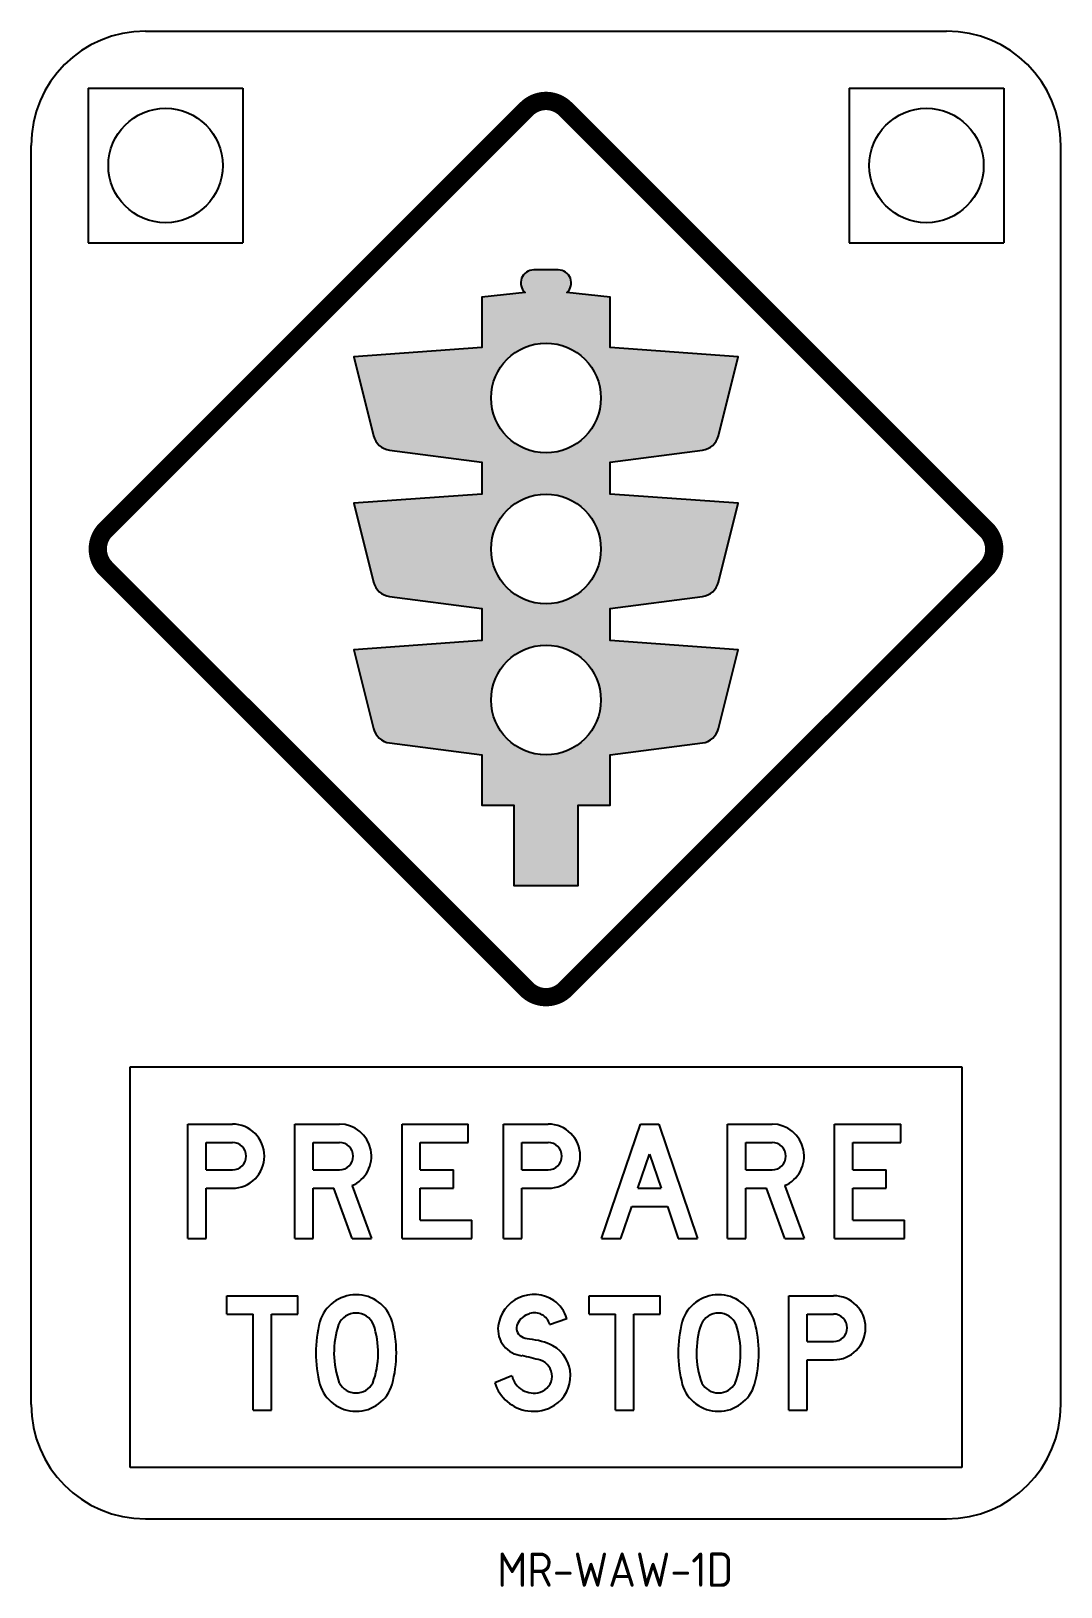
# Model space of a CAD drawing. Extents: x 210 to 300, y 106 to 242.
import ezdxf

# ---------------------------------------------------------------- set-up
doc = ezdxf.new("R2010")
doc.units = 0
doc.header["$LTSCALE"] = 6
doc.header["$MEASUREMENT"] = 0
for name, color, linetype in [('L25', 1, 'CONTINUOUS'), ('L35', 3, 'CONTINUOUS'), ('T25', 1, 'CONTINUOUS')]:
    doc.layers.add(name, color=color, linetype=linetype)
doc.styles.add('ISO', font='iso')

msp = doc.modelspace()

# ---------------------------------------------------------------- hatches: boundary and pattern name
at = {"layer": 'L25'}
h = msp.add_hatch(color=256, dxfattribs=at)
edge = h.paths.add_edge_path()
edge.add_arc((268.5, 207.01), 1.67, 277.4314, 345.9638)
edge.add_line((270.12, 206.61), (271.84, 213.51))
edge.add_line((271.84, 213.51), (260.64, 214.31))
edge.add_line((260.64, 214.31), (260.64, 218.71))
edge.add_line((260.64, 218.71), (256.86, 219.13))
edge.add_arc((256.11, 219.97), 1.13, 311.6633, 450)
edge.add_line((256.11, 221.11), (255.04, 221.11))
edge.add_line((255.04, 221.11), (253.97, 221.11))
edge.add_arc((253.97, 219.97), 1.13, 90, 228.3367)
edge.add_line((253.22, 219.13), (249.44, 218.71))
edge.add_line((249.44, 218.71), (249.44, 214.31))
edge.add_line((249.44, 214.31), (238.24, 213.51))
edge.add_line((238.24, 213.51), (239.96, 206.61))
edge.add_arc((241.58, 207.01), 1.67, 194.0362, 262.5686)
edge.add_line((241.37, 205.36), (249.44, 204.31))
edge.add_line((249.44, 204.31), (249.44, 201.51))
edge.add_line((249.44, 201.51), (238.24, 200.71))
edge.add_line((238.24, 200.71), (239.96, 193.81))
edge.add_arc((241.58, 194.21), 1.67, 194.0362, 262.5686)
edge.add_line((241.37, 192.56), (249.44, 191.51))
edge.add_line((249.44, 191.51), (249.44, 188.71))
edge.add_line((249.44, 188.71), (238.24, 187.91))
edge.add_line((238.24, 187.91), (239.96, 181.01))
edge.add_arc((241.58, 181.41), 1.67, 194.0362, 262.5686)
edge.add_line((241.37, 179.76), (249.44, 178.71))
edge.add_line((249.44, 178.71), (249.44, 174.31))
edge.add_line((249.44, 174.31), (252.24, 174.31))
edge.add_line((252.24, 174.31), (252.24, 167.31))
edge.add_line((252.24, 167.31), (255.04, 167.31))
edge.add_line((255.04, 167.31), (257.84, 167.31))
edge.add_line((257.84, 167.31), (257.84, 174.31))
edge.add_line((257.84, 174.31), (260.64, 174.31))
edge.add_line((260.64, 174.31), (260.64, 178.71))
edge.add_line((260.64, 178.71), (268.71, 179.76))
edge.add_arc((268.5, 181.41), 1.67, 277.4314, 345.9638)
edge.add_line((270.12, 181.01), (271.84, 187.91))
edge.add_line((271.84, 187.91), (260.64, 188.71))
edge.add_line((260.64, 188.71), (260.64, 191.51))
edge.add_line((260.64, 191.51), (268.71, 192.56))
edge.add_arc((268.5, 194.21), 1.67, 277.4314, 345.9638)
edge.add_line((270.12, 193.81), (271.84, 200.71))
edge.add_line((271.84, 200.71), (260.64, 201.51))
edge.add_line((260.64, 201.51), (260.64, 204.31))
edge.add_line((260.64, 204.31), (268.71, 205.36))
edge = h.paths.add_edge_path(flags=16)
edge.add_arc((255.04, 209.91), 4.8, 0, 360)
edge = h.paths.add_edge_path(flags=16)
edge.add_arc((255.04, 196.71), 4.8, 0, 360)
edge = h.paths.add_edge_path(flags=16)
edge.add_arc((255.04, 183.51), 4.8, 0, 360)

# ---------------------------------------------------------------- linework, layer by layer
for centre in [(255.04, 209.91), (255.04, 196.71), (255.04, 183.51)]:
    msp.add_circle(centre, 4.8, dxfattribs=at)
at = {"layer": 'L35'}
for p, q in [((220.04, 241.98), (290.04, 241.98)), ((215.04, 236.98), (215.04, 223.48)), ((215.04, 236.98), (228.54, 236.98)), ((228.54, 236.98), (228.54, 223.48)), ((281.54, 236.98), (295.04, 236.98)), ((281.54, 236.98), (281.54, 223.48)), ((295.04, 236.98), (295.04, 223.48)), ((210.04, 121.94), (210.04, 231.98)), ((300.04, 121.94), (300.04, 231.98)), ((215.04, 223.48), (228.54, 223.48)), ((281.54, 223.48), (295.04, 223.48)), ((218.71, 151.44), (291.37, 151.44)), ((218.71, 116.44), (218.71, 151.44)), ((291.37, 151.44), (291.37, 116.44)), ((223.73, 136.44), (223.73, 146.44)), ((223.73, 146.44), (227.63, 146.44)), ((233.09, 146.44), (236.99, 146.44)), ((233.09, 136.44), (233.09, 146.44)), ((242.46, 136.44), (242.46, 146.44)), ((242.46, 146.44), (248.25, 146.44)), ((248.25, 144.84), (248.25, 146.44)), ((251.33, 146.44), (255.23, 146.44)), ((251.33, 136.44), (251.33, 146.44)), ((259.89, 136.44), (263.29, 146.44)), ((263.29, 146.44), (264.89, 146.44)), ((264.89, 146.44), (268.29, 136.44)), ((270.9, 136.44), (270.9, 146.44)), ((270.9, 146.44), (274.8, 146.44)), ((280.26, 146.44), (286.06, 146.44)), ((280.26, 136.44), (280.26, 146.44)), ((286.06, 144.84), (286.06, 146.44)), ((225.33, 142.44), (225.33, 144.84)), ((225.33, 144.84), (227.63, 144.84)), ((234.69, 142.44), (234.69, 144.84)), ((234.69, 144.84), (236.99, 144.84)), ((244.05, 142.44), (244.05, 144.84)), ((244.05, 144.84), (248.25, 144.84)), ((252.93, 144.84), (255.23, 144.84)), ((252.93, 142.44), (252.93, 144.84)), ((272.5, 144.84), (274.8, 144.84)), ((272.5, 142.44), (272.5, 144.84)), ((281.85, 144.84), (286.06, 144.84)), ((281.85, 142.44), (281.85, 144.84)), ((263.08, 140.84), (264.09, 143.82)), ((264.08, 143.79), (264.1, 143.8)), ((264.09, 143.82), (265.11, 140.84)), ((225.33, 142.44), (227.63, 142.44)), ((234.69, 142.44), (236.99, 142.44)), ((244.05, 142.44), (246.95, 142.44)), ((246.95, 140.84), (246.95, 142.44)), ((252.93, 142.44), (255.23, 142.44)), ((272.5, 142.44), (274.8, 142.44)), ((281.85, 142.44), (284.76, 142.44)), ((284.76, 140.84), (284.76, 142.44)), ((225.33, 140.84), (227.63, 140.84)), ((225.33, 136.44), (225.33, 140.84)), ((234.69, 136.44), (234.69, 140.84)), ((234.69, 140.84), (236.49, 140.84)), ((238.09, 136.44), (236.49, 140.84)), ((238.09, 141.06), (239.79, 136.44)), ((244.05, 138.04), (244.05, 140.84)), ((244.05, 140.84), (246.95, 140.84)), ((252.93, 136.44), (252.93, 140.84)), ((252.93, 140.84), (255.23, 140.84)), ((263.08, 140.84), (265.11, 140.84)), ((272.5, 140.84), (274.3, 140.84)), ((272.5, 136.44), (272.5, 140.84)), ((275.9, 136.44), (274.3, 140.84)), ((275.9, 141.06), (277.6, 136.44)), ((281.85, 140.84), (284.76, 140.84)), ((281.85, 138.04), (281.85, 140.84)), ((261.58, 136.44), (262.53, 139.24)), ((262.53, 139.24), (265.65, 139.24)), ((265.65, 139.24), (266.6, 136.44)), ((244.05, 138.04), (248.56, 138.04)), ((248.56, 136.44), (248.56, 138.04)), ((281.85, 138.04), (286.36, 138.04)), ((286.36, 136.44), (286.36, 138.04)), ((223.73, 136.44), (225.33, 136.44)), ((233.09, 136.44), (234.69, 136.44)), ((238.09, 136.44), (239.79, 136.44)), ((242.46, 136.44), (248.56, 136.44)), ((251.33, 136.44), (252.93, 136.44)), ((259.89, 136.44), (261.58, 136.44)), ((266.6, 136.44), (268.29, 136.44)), ((270.9, 136.44), (272.5, 136.44)), ((275.9, 136.44), (277.6, 136.44)), ((280.26, 136.44), (286.36, 136.44)), ((227.14, 129.84), (227.14, 131.44)), ((227.14, 131.44), (233.34, 131.44)), ((233.34, 129.84), (233.34, 131.44)), ((258.81, 131.44), (265.01, 131.44)), ((258.81, 129.84), (258.81, 131.44)), ((265.01, 129.84), (265.01, 131.44)), ((276.27, 131.44), (280.17, 131.44)), ((276.27, 121.44), (276.27, 131.44)), ((227.14, 129.84), (229.44, 129.84)), ((229.44, 121.44), (229.44, 129.84)), ((231.04, 129.84), (233.34, 129.84)), ((231.04, 121.44), (231.04, 129.84)), ((255.36, 128.94), (256.86, 129.44)), ((258.81, 129.84), (261.11, 129.84)), ((261.11, 121.44), (261.11, 129.84)), ((262.71, 121.44), (262.71, 129.84)), ((262.71, 129.84), (265.01, 129.84)), ((277.87, 129.84), (280.17, 129.84)), ((277.87, 127.44), (277.87, 129.84)), ((277.87, 127.44), (280.17, 127.44)), ((277.87, 121.44), (277.87, 125.84)), ((277.87, 125.84), (280.17, 125.84)), ((252.06, 124.44), (250.56, 123.84)), ((229.44, 121.44), (231.04, 121.44)), ((261.11, 121.44), (262.71, 121.44)), ((276.27, 121.44), (277.87, 121.44)), ((291.37, 116.44), (218.71, 116.44)), ((220.04, 111.94), (290.04, 111.94))]:
    msp.add_line(p, q, dxfattribs=at)
at = {"layer": 'L35', "const_width": 1.6}
msp.add_lwpolyline([(293.51, 195.01, 0.414214), (293.51, 198.41), (256.74, 235.17, 0.414214), (253.34, 235.17), (216.57, 198.41, 0.414214), (216.57, 195.01), (253.34, 158.24, 0.414214), (256.74, 158.24)], format="xyb", close=True, dxfattribs=at)
at = {"layer": 'L35'}
msp.add_lwpolyline([(268.71, 205.36, 0.308272), (270.12, 206.61), (271.84, 213.51), (260.64, 214.31), (260.64, 218.71), (256.86, 219.13, 0.689446), (256.11, 221.11), (255.04, 221.11), (253.97, 221.11, 0.689446), (253.22, 219.13), (249.44, 218.71), (249.44, 214.31), (238.24, 213.51), (239.96, 206.61, 0.308272), (241.37, 205.36), (249.44, 204.31), (249.44, 201.51), (238.24, 200.71), (239.96, 193.81, 0.308272), (241.37, 192.56), (249.44, 191.51), (249.44, 188.71), (238.24, 187.91), (239.96, 181.01, 0.308272), (241.37, 179.76), (249.44, 178.71), (249.44, 174.31), (252.24, 174.31), (252.24, 167.31), (255.04, 167.31), (257.84, 167.31), (257.84, 174.31), (260.64, 174.31), (260.64, 178.71), (268.71, 179.76, 0.308272), (270.12, 181.01), (271.84, 187.91), (260.64, 188.71), (260.64, 191.51), (268.71, 192.56, 0.308272), (270.12, 193.81), (271.84, 200.71), (260.64, 201.51), (260.64, 204.31)], format="xyb", close=True, dxfattribs=at)
for centre, radius in [((221.79, 230.23), 5), ((288.29, 230.23), 5), ((255.04, 209.91), 4.8), ((255.04, 209.91), 4.8), ((255.04, 196.71), 4.8), ((255.04, 196.71), 4.8), ((255.04, 183.51), 4.8), ((255.04, 183.51), 4.8)]:
    msp.add_circle(centre, radius, dxfattribs=at)
for centre, radius, start, end in [((220.04, 231.98), 10, 90, 180), ((290.04, 231.98), 10, 0, 90), ((227.63, 143.64), 2.8, 270, 90), ((236.99, 143.64), 2.8, 292.9613, 90), ((255.23, 143.64), 2.8, 270, 90), ((274.8, 143.64), 2.8, 292.9613, 90), ((227.63, 143.64), 1.2, 270, 90), ((236.99, 143.64), 1.2, 270, 90), ((255.23, 143.64), 1.2, 270, 90), ((274.8, 143.64), 1.2, 270, 90), ((238.44, 128.23), 3.3, 16.9285, 163.2045), ((253.98, 128.41), 3.14, 56.4836, 172.904), ((253.88, 128.5), 3.13, 17.3846, 54.0855), ((270.11, 128.23), 3.3, 16.9285, 163.2045), ((280.17, 128.64), 2.8, 270, 90), ((238.44, 128.27), 1.66, 23.0995, 156.6184), ((231.46, 126.44), 10.5, 344.8006, 15.1749), ((254.09, 128.21), 1.73, 106.1289, 153.2979), ((254.03, 128.56), 1.39, 15.9079, 107.6885), ((270.12, 128.27), 1.66, 23.0995, 156.6184), ((263.14, 126.44), 10.5, 344.8006, 15.1749), ((280.17, 128.64), 1.2, 270, 90), ((245.51, 126.44), 10.59, 164.9986, 195.0713), ((244.29, 126.46), 7.78, 161.4667, 199.9118), ((232.6, 126.46), 7.77, 339.9586, 18.471), ((253.16, 128.51), 2.32, 172.695, 264.512), ((253.31, 128.62), 0.854, 154.2696, 240.5697), ((253.77, 129.4), 1.75, 239.9199, 263.97), ((277.18, 126.44), 10.59, 164.9986, 195.0713), ((275.97, 126.46), 7.78, 161.4667, 199.9118), ((264.28, 126.46), 7.77, 339.9586, 18.471), ((252.95, 121.37), 6.31, 64.6944, 84.2012), ((254.13, 124.43), 3.05, 303.0493, 60.097), ((166.29, -231.57), 368.12, 76.1263, 76.3862), ((254.1, 124.41), 1.47, 286.5144, 72.0083), ((238.44, 124.6), 1.66, 208.4021, 331.2575), ((253.94, 124.87), 3.53, 197.0311, 261.9783), ((253.97, 124.88), 1.95, 192.9912, 286.4599), ((270.12, 124.6), 1.66, 208.4021, 331.2575), ((238.44, 124.64), 3.3, 196.7131, 343.2869), ((270.11, 124.64), 3.3, 196.7131, 343.2869), ((220.04, 121.94), 10, 180, 270), ((253.96, 124.71), 3.37, 261.1577, 302.8847), ((290.04, 121.94), 10, 270, 0)]:
    msp.add_arc(centre, radius, start, end, dxfattribs=at)

# ---------------------------------------------------------------- texts
at = {"layer": 'T25', "color": 3, "style": 'ISO'}
msp.add_text('MR-WAW-1D', height=3, dxfattribs=at).set_placement((250.78, 106))

doc.saveas('drawing.dxf')
